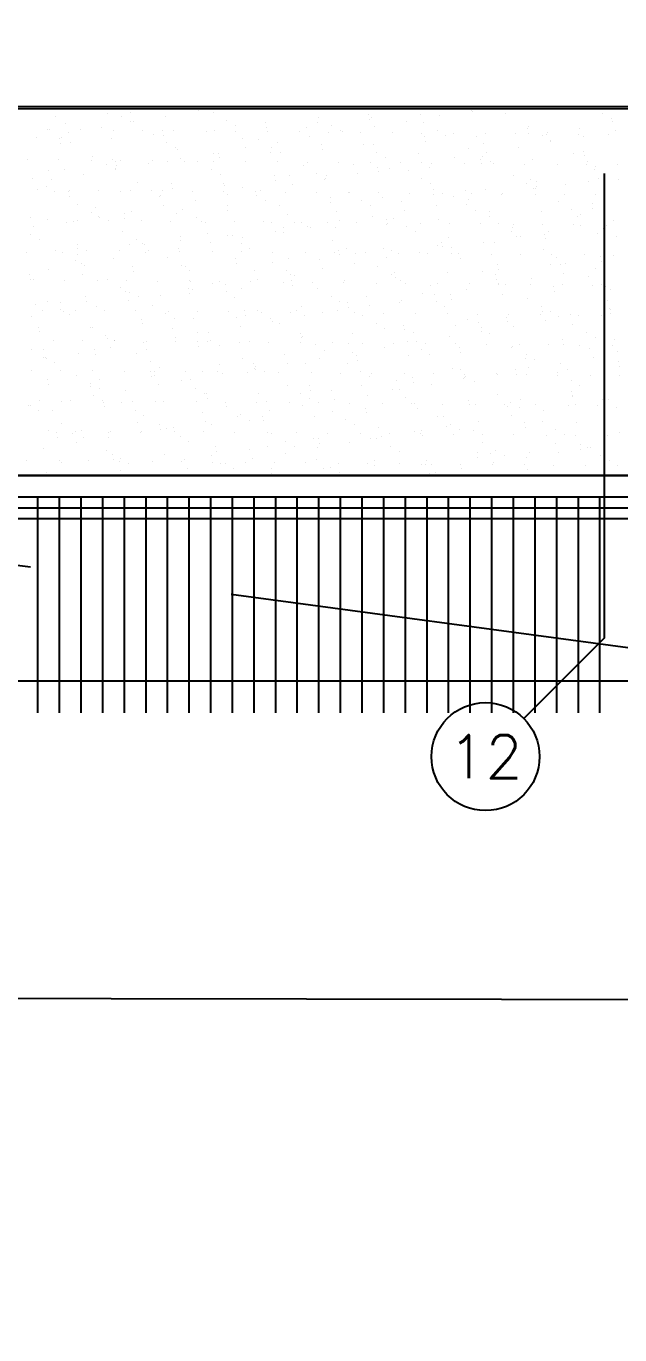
# Model space of a CAD drawing. Header units: millimetres. Extents: x -3 to 53, y -269 to 39.
# Drawn here: x 20.38 to 23.12, y 16.52 to 22.58 of the extents above; entities that cross this region are included whole.
import ezdxf
from ezdxf.enums import TextEntityAlignment as Align
from ezdxf.xclip import XClip

# ---------------------------------------------------------------- set-up
doc = ezdxf.new("R2010")
doc.units = ezdxf.units.MM
doc.header["$LTSCALE"] = 15
doc.header["$XCLIPFRAME"] = 2
for name, pattern in [('ACAD_ISO07W100', [3, 0, -3]), ('HIDDEN2', [0.1875, 0.125, -0.0625]), ('PHANTOM', [63.5, 31.75, -6.35, 6.35, -6.35, 6.35, -6.35]), ('PHANTOM2', [1.25, 0.625, -0.125, 0.125, -0.125, 0.125, -0.125])]:
    doc.linetypes.add(name, pattern=pattern)
doc.layers.get('0').update_dxf_attribs({"color": 250})
for name, color, linetype in [('A-EJES', 251, 'PHANTOM'), ('A-MURO BAJO', 251, 'Continuous'), ('A-PROYECCIONES', 250, 'HIDDEN2'), ('DLP_VERDE', 250, 'Continuous'), ('L13 Texto Grande', 150, 'Continuous')]:
    doc.layers.add(name, color=color, linetype=linetype)
doc.layers.add('A-MUROS', color=252, linetype='Continuous', lineweight=30)
doc.styles.add('R80', font='ARIALN.TTF', dxfattribs={"height": 2.03})
doc.styles.add('ROMANS', font='romans.shx', dxfattribs={"width": 0.8})

# ---------------------------------------------------------------- blocks, each defined once
blk = doc.blocks.new('A$C9f73720c')
blk.add_line((58.5687, 95.8296, 0), (61.1526, 104.294, 0))
at = {"linetype": 'Continuous'}
for p, q in [((60.1723, 103.9944, 0), (61.7984, 103.498, 0)), ((60.1431, 103.8988, 0), (61.7692, 103.4024, 0)), ((60.1139, 103.8031, 0), (61.74, 103.3068, 0)), ((60.0847, 103.7075, 0), (61.7108, 103.2111, 0)), ((60.0556, 103.6118, 0), (61.6816, 103.1155, 0)), ((60.0264, 103.5162, 0), (61.6524, 103.0198, 0)), ((59.9972, 103.4205, 0), (61.6232, 102.9242, 0)), ((59.968, 103.3249, 0), (61.594, 102.8285, 0)), ((59.9388, 103.2293, 0), (61.5648, 102.7329, 0)), ((59.9096, 103.1336, 0), (61.5356, 102.6373, 0)), ((59.8804, 103.038, 0), (61.5064, 102.5416, 0)), ((59.8512, 102.9423, 0), (61.4772, 102.446, 0)), ((59.822, 102.8467, 0), (61.448, 102.3503, 0)), ((59.7928, 102.751, 0), (61.4188, 102.2547, 0)), ((59.7636, 102.6554, 0), (61.3896, 102.159, 0)), ((59.7344, 102.5598, 0), (61.3604, 102.0634, 0)), ((59.7052, 102.4641, 0), (61.3312, 101.9678, 0)), ((59.676, 102.3685, 0), (61.302, 101.8721, 0)), ((59.6468, 102.2728, 0), (61.2728, 101.7765, 0)), ((59.6176, 102.1772, 0), (61.2436, 101.6808, 0)), ((59.5884, 102.0815, 0), (61.2144, 101.5852, 0)), ((59.5592, 101.9859, 0), (61.1852, 101.4895, 0)), ((59.53, 101.8903, 0), (61.156, 101.3939, 0)), ((59.5008, 101.7946, 0), (61.1268, 101.2983, 0)), ((59.4716, 101.699, 0), (61.0976, 101.2026, 0)), ((59.4425, 101.6033, 0), (61.0685, 101.107, 0)), ((59.4133, 101.5077, 0), (61.0393, 101.0113, 0))]:
    blk.add_line(p, q, dxfattribs=at)
at = {"extrusion": (-3.59203e-08, 1.08614e-08, 1), "elevation": -0.2526}
blk.add_lwpolyline([(57.8034, 96.0633), (60.3873, 104.5277), (60.4351, 104.5131), (57.8512, 96.0487)], close=True, dxfattribs=at)
at = {"layer": 'A-MURO BAJO'}
for p, q in [((59.2224, 107.0787, 0), (53.4761, 88.235, 0)), ((60.5942, 105.7193, 0), (54.0754, 84.364, 0)), ((60.3395, 104.5423, 0), (54.1573, 84.2898, 0))]:
    blk.add_line(p, q, dxfattribs=at)
at = {"layer": 'A-PROYECCIONES'}
for p, q in [((57.9161, 84.0296, 0), (65.9466, 129.074, 0)), ((51.8921, 84.3407, 0), (70.8171, 125.5768, 0))]:
    blk.add_line(p, q, dxfattribs=at)
at = {"layer": 'DLP_VERDE'}
for p, q in [((59.2325, 107.0756), (53.4804, 88.2337)), ((54.0754, 84.364), (60.5853, 105.6901))]:
    blk.add_line(p, q, dxfattribs=at)
at = {"layer": 'DLP_VERDE', "linetype": 'Continuous'}
for p, q in [((58.5105, 104.5575), (58.5105, 104.5575)), ((58.5272, 104.5583), (58.5272, 104.5583)), ((58.5716, 104.5602), (58.5716, 104.5602)), ((58.4761, 104.526), (58.4761, 104.526)), ((58.5792, 104.5222), (58.5792, 104.5222)), ((58.7255, 104.5229), (58.7255, 104.5229)), ((58.7932, 104.5071), (58.7932, 104.5071)), ((58.7034, 104.4248), (58.7034, 104.4248)), ((58.7137, 104.4171), (58.7137, 104.4171)), ((58.7581, 104.419), (58.7581, 104.419)), ((58.9668, 104.4282), (58.9668, 104.4282)), ((59.04, 104.4237), (59.04, 104.4237)), ((58.5134, 104.4037), (58.5134, 104.4037)), ((58.5386, 104.3934), (58.5386, 104.3934)), ((58.5538, 104.4101), (58.5538, 104.4101)), ((58.6174, 104.39), (58.6174, 104.39)), ((58.6394, 104.3871), (58.6394, 104.3871)), ((58.669, 104.3933), (58.669, 104.3933)), ((58.682, 104.3851), (58.682, 104.3851)), ((58.7584, 104.3714), (58.7584, 104.3714)), ((58.8283, 104.3858), (58.8283, 104.3858)), ((58.8624, 104.3577), (58.8624, 104.3577)), ((58.8844, 104.3548), (58.8844, 104.3548)), ((58.9766, 104.3928), (58.9766, 104.3928)), ((58.9862, 104.3744), (58.9862, 104.3744)), ((59.1201, 104.3846), (59.1201, 104.3846)), ((58.6153, 104.3441), (58.6153, 104.3441)), ((58.8964, 104.2921), (58.8964, 104.2921)), ((59.0034, 104.3392), (59.0034, 104.3392)), ((59.1074, 104.3255), (59.1074, 104.3255)), ((59.1294, 104.3226), (59.1294, 104.3226)), ((59.2329, 104.291), (59.2329, 104.291)), ((59.2484, 104.3069), (59.2484, 104.3069)), ((59.2673, 104.3225), (59.2673, 104.3225)), ((59.3131, 104.294), (59.3131, 104.294)), ((59.3524, 104.2932), (59.3524, 104.2932)), ((59.3576, 104.2959), (59.3576, 104.2959)), ((59.3745, 104.2903), (59.3745, 104.2903)), ((58.4872, 104.2579), (58.4872, 104.2579)), ((58.4911, 104.2302), (58.4911, 104.2302)), ((58.4931, 104.2492), (58.4931, 104.2492)), ((58.5255, 104.2618), (58.5255, 104.2618)), ((58.5316, 104.2598), (58.5316, 104.2598)), ((58.6414, 104.2563), (58.6414, 104.2563)), ((58.7403, 104.269), (58.7403, 104.269)), ((58.7849, 104.248), (58.7849, 104.248)), ((58.862, 104.2606), (58.862, 104.2606)), ((58.9002, 104.2759), (58.9002, 104.2759)), ((58.9311, 104.2487), (58.9311, 104.2487)), ((58.9446, 104.2779), (58.9446, 104.2779)), ((59.0794, 104.2557), (59.0794, 104.2557)), ((59.1533, 104.287), (59.1533, 104.287)), ((59.1792, 104.2417), (59.1792, 104.2417)), ((59.2229, 104.2475), (59.2229, 104.2475)), ((59.3692, 104.2482), (59.3692, 104.2482)), ((59.4935, 104.2747), (59.4935, 104.2747)), ((59.5175, 104.2552), (59.5175, 104.2552)), ((59.5501, 104.2721), (59.5501, 104.2721)), ((59.5975, 104.261), (59.5975, 104.261)), ((59.6195, 104.2581), (59.6195, 104.2581)), ((59.6609, 104.247), (59.6609, 104.247)), ((58.4373, 104.181), (58.4373, 104.181)), ((58.4432, 104.1728), (58.4432, 104.1728)), ((58.4652, 104.1699), (58.4652, 104.1699)), ((58.8083, 104.2114), (58.8083, 104.2114)), ((59.4603, 104.1898), (59.4603, 104.1898)), ((59.7968, 104.1887), (59.7968, 104.1887)), ((59.9126, 104.1708), (59.9126, 104.1708)), ((58.4497, 104.1114), (58.4497, 104.1114)), ((58.5138, 104.1097), (58.5138, 104.1097)), ((58.5842, 104.1542), (58.5842, 104.1542)), ((58.596, 104.1121), (58.596, 104.1121)), ((58.6737, 104.1167), (58.6737, 104.1167)), ((58.6882, 104.1405), (58.6882, 104.1405)), ((58.7103, 104.1376), (58.7103, 104.1376)), ((58.7181, 104.1187), (58.7181, 104.1187)), ((58.7185, 104.1291), (58.7185, 104.1291)), ((58.7442, 104.1191), (58.7442, 104.1191)), ((58.8292, 104.122), (58.8292, 104.122)), ((58.8877, 104.1109), (58.8877, 104.1109)), ((58.9268, 104.1278), (58.9268, 104.1278)), ((58.9332, 104.1083), (58.9332, 104.1083)), ((59.034, 104.1116), (59.034, 104.1116)), ((59.055, 104.1279), (59.055, 104.1279)), ((59.0867, 104.1348), (59.0867, 104.1348)), ((59.0894, 104.1594), (59.0894, 104.1594)), ((59.1311, 104.1367), (59.1311, 104.1367)), ((59.1823, 104.1186), (59.1823, 104.1186)), ((59.3257, 104.1104), (59.3257, 104.1104)), ((59.3398, 104.1458), (59.3398, 104.1458)), ((59.3722, 104.109), (59.3722, 104.109)), ((59.4259, 104.1583), (59.4259, 104.1583)), ((59.472, 104.1111), (59.472, 104.1111)), ((59.4996, 104.1528), (59.4996, 104.1528)), ((59.5441, 104.1547), (59.5441, 104.1547)), ((59.6203, 104.1181), (59.6203, 104.1181)), ((59.7431, 104.1394), (59.7431, 104.1394)), ((59.7528, 104.1638), (59.7528, 104.1638)), ((59.7638, 104.1099), (59.7638, 104.1099)), ((59.9101, 104.1105), (59.9101, 104.1105)), ((60.0583, 104.1176), (60.0583, 104.1176)), ((58.3475, 104.0987), (58.3475, 104.0987)), ((58.6303, 104.0483), (58.6303, 104.0483)), ((58.6841, 104.0975), (58.6841, 104.0975)), ((58.9553, 104.1054), (58.9553, 104.1054)), ((59.0012, 104.0787), (59.0012, 104.0787)), ((59.0743, 104.0897), (59.0743, 104.0897)), ((59.1783, 104.076), (59.1783, 104.076)), ((59.2003, 104.0731), (59.2003, 104.0731)), ((59.3193, 104.0575), (59.3193, 104.0575)), ((59.6533, 104.0571), (59.6533, 104.0571)), ((59.9898, 104.056), (59.9898, 104.056)), ((60.0242, 104.0875), (60.0242, 104.0875)), ((58.9114, 103.9964), (58.9114, 103.9964)), ((59.1133, 103.9866), (59.1133, 103.9866)), ((59.248, 103.9952), (59.248, 103.9952)), ((59.2732, 103.9936), (59.2732, 103.9936)), ((59.2824, 104.0268), (59.2824, 104.0268)), ((59.3176, 103.9955), (59.3176, 103.9955)), ((59.4233, 104.0438), (59.4233, 104.0438)), ((59.4453, 104.0409), (59.4453, 104.0409)), ((59.5263, 104.0046), (59.5263, 104.0046)), ((59.5643, 104.0252), (59.5643, 104.0252)), ((59.6189, 104.0256), (59.6189, 104.0256)), ((59.6683, 104.0115), (59.6683, 104.0115)), ((59.6861, 104.0116), (59.6861, 104.0116)), ((59.6904, 104.0086), (59.6904, 104.0086)), ((59.7306, 104.0136), (59.7306, 104.0136)), ((59.8094, 103.9929), (59.8094, 103.9929)), ((59.9361, 104.0067), (59.9361, 104.0067)), ((59.9393, 104.0227), (59.9393, 104.0227)), ((58.2873, 103.9505), (58.2873, 103.9505)), ((58.2911, 103.9527), (58.2911, 103.9527)), ((58.409, 103.9826), (58.409, 103.9826)), ((58.4101, 103.937), (58.4101, 103.937)), ((58.4472, 103.9575), (58.4472, 103.9575)), ((58.4916, 103.9595), (58.4916, 103.9595)), ((58.5061, 103.9345), (58.5061, 103.9345)), ((58.5405, 103.966), (58.5405, 103.966)), ((58.5525, 103.9743), (58.5525, 103.9743)), ((58.6988, 103.975), (58.6988, 103.975)), ((58.7003, 103.9686), (58.7003, 103.9686)), ((58.8471, 103.982), (58.8471, 103.982)), ((58.8602, 103.9756), (58.8602, 103.9756)), ((58.877, 103.9649), (58.877, 103.9649)), ((58.9046, 103.9775), (58.9046, 103.9775)), ((58.9905, 103.9738), (58.9905, 103.9738)), ((59.1368, 103.9745), (59.1368, 103.9745)), ((59.1942, 103.946), (59.1942, 103.946)), ((59.2851, 103.9815), (59.2851, 103.9815)), ((59.4286, 103.9733), (59.4286, 103.9733)), ((59.5651, 103.9763), (59.5651, 103.9763)), ((59.5749, 103.974), (59.5749, 103.974)), ((59.7231, 103.981), (59.7231, 103.981)), ((59.8666, 103.9728), (59.8666, 103.9728)), ((59.9134, 103.9793), (59.9134, 103.9793)), ((59.9354, 103.9764), (59.9354, 103.9764)), ((60.0129, 103.9734), (60.0129, 103.9734)), ((60.0544, 103.9607), (60.0544, 103.9607)), ((58.4524, 103.8852), (58.4524, 103.8852)), ((58.5141, 103.9233), (58.5141, 103.9233)), ((58.5361, 103.9204), (58.5361, 103.9204)), ((58.6551, 103.9048), (58.6551, 103.9048)), ((58.7591, 103.8911), (58.7591, 103.8911)), ((58.7811, 103.8882), (58.7811, 103.8882)), ((58.8233, 103.9156), (58.8233, 103.9156)), ((58.9001, 103.8725), (58.9001, 103.8725)), ((59.4753, 103.8941), (59.4753, 103.8941)), ((59.8119, 103.8929), (59.8119, 103.8929)), ((59.8463, 103.9244), (59.8463, 103.9244)), ((59.8726, 103.8704), (59.8726, 103.8704)), ((59.9171, 103.8724), (59.9171, 103.8724)), ((58.3636, 103.8384), (58.3636, 103.8384)), ((58.4738, 103.8094), (58.4738, 103.8094)), ((58.5119, 103.8455), (58.5119, 103.8455)), ((58.6337, 103.8163), (58.6337, 103.8163)), ((58.6554, 103.8372), (58.6554, 103.8372)), ((58.6781, 103.8183), (58.6781, 103.8183)), ((58.7335, 103.8333), (58.7335, 103.8333)), ((58.8016, 103.8379), (58.8016, 103.8379)), ((58.8868, 103.8274), (58.8868, 103.8274)), ((58.9499, 103.8449), (58.9499, 103.8449)), ((59.0041, 103.8588), (59.0041, 103.8588)), ((59.0262, 103.8559), (59.0262, 103.8559)), ((59.0467, 103.8344), (59.0467, 103.8344)), ((59.07, 103.8322), (59.07, 103.8322)), ((59.0911, 103.8363), (59.0911, 103.8363)), ((59.0934, 103.8367), (59.0934, 103.8367)), ((59.1044, 103.8637), (59.1044, 103.8637)), ((59.1451, 103.8403), (59.1451, 103.8403)), ((59.2397, 103.8374), (59.2397, 103.8374)), ((59.2491, 103.8266), (59.2491, 103.8266)), ((59.2712, 103.8237), (59.2712, 103.8237)), ((59.2998, 103.8454), (59.2998, 103.8454)), ((59.3872, 103.8133), (59.3872, 103.8133)), ((59.3879, 103.8444), (59.3879, 103.8444)), ((59.3902, 103.808), (59.3902, 103.808)), ((59.4409, 103.8625), (59.4409, 103.8625)), ((59.4597, 103.8524), (59.4597, 103.8524)), ((59.5041, 103.8544), (59.5041, 103.8544)), ((59.5314, 103.8362), (59.5314, 103.8362)), ((59.6777, 103.8369), (59.6777, 103.8369)), ((59.7128, 103.8635), (59.7128, 103.8635)), ((59.7581, 103.8436), (59.7581, 103.8436)), ((59.826, 103.8439), (59.826, 103.8439)), ((59.9695, 103.8357), (59.9695, 103.8357)), ((58.2651, 103.8003), (58.2651, 103.8003)), ((58.3281, 103.7714), (58.3281, 103.7714)), ((58.3626, 103.803), (58.3626, 103.803)), ((58.6453, 103.7525), (58.6453, 103.7525)), ((58.6991, 103.8018), (58.6991, 103.8018)), ((59.0163, 103.7829), (59.0163, 103.7829)), ((59.4942, 103.7943), (59.4942, 103.7943)), ((59.5162, 103.7914), (59.5162, 103.7914)), ((59.6352, 103.7757), (59.6352, 103.7757)), ((59.6683, 103.7614), (59.6683, 103.7614)), ((59.7392, 103.7621), (59.7392, 103.7621)), ((59.7612, 103.7592), (59.7612, 103.7592)), ((58.2359, 103.7198), (58.2359, 103.7198)), ((58.2744, 103.7222), (58.2744, 103.7222)), ((58.3202, 103.7007), (58.3202, 103.7007)), ((58.3399, 103.7061), (58.3399, 103.7061)), ((58.3619, 103.7032), (58.3619, 103.7032)), ((58.4664, 103.7013), (58.4664, 103.7013)), ((58.4809, 103.6876), (58.4809, 103.6876)), ((58.6147, 103.7084), (58.6147, 103.7084)), ((58.7582, 103.7001), (58.7582, 103.7001)), ((58.9045, 103.7008), (58.9045, 103.7008)), ((58.9265, 103.7006), (58.9265, 103.7006)), ((59.0528, 103.7078), (59.0528, 103.7078)), ((59.0733, 103.6862), (59.0733, 103.6862)), ((59.1962, 103.6996), (59.1962, 103.6996)), ((59.2332, 103.6932), (59.2332, 103.6932)), ((59.263, 103.6995), (59.263, 103.6995)), ((59.2776, 103.6951), (59.2776, 103.6951)), ((59.2974, 103.731), (59.2974, 103.731)), ((59.3425, 103.7003), (59.3425, 103.7003)), ((59.4863, 103.7043), (59.4863, 103.7043)), ((59.4908, 103.7073), (59.4908, 103.7073)), ((59.6339, 103.7298), (59.6339, 103.7298)), ((59.6343, 103.6991), (59.6343, 103.6991)), ((59.6462, 103.7112), (59.6462, 103.7112)), ((59.6906, 103.7132), (59.6906, 103.7132)), ((59.7805, 103.6998), (59.7805, 103.6998)), ((59.8802, 103.7435), (59.8802, 103.7435)), ((59.8993, 103.7223), (59.8993, 103.7223)), ((59.9288, 103.7068), (59.9288, 103.7068)), ((59.9511, 103.7109), (59.9511, 103.7109)), ((59.9842, 103.7298), (59.9842, 103.7298)), ((58.1846, 103.6399), (58.1846, 103.6399)), ((58.2473, 103.6502), (58.2473, 103.6502)), ((58.4072, 103.6571), (58.4072, 103.6571)), ((58.4516, 103.6591), (58.4516, 103.6591)), ((58.5211, 103.6387), (58.5211, 103.6387)), ((58.5555, 103.6703), (58.5555, 103.6703)), ((58.5849, 103.6739), (58.5849, 103.6739)), ((58.607, 103.671), (58.607, 103.671)), ((58.6603, 103.6682), (58.6603, 103.6682)), ((58.726, 103.6553), (58.726, 103.6553)), ((58.8202, 103.6752), (58.8202, 103.6752)), ((58.83, 103.6416), (58.83, 103.6416)), ((58.852, 103.6387), (58.852, 103.6387)), ((58.8646, 103.6771), (58.8646, 103.6771)), ((58.8921, 103.6691), (58.8921, 103.6691)), ((58.971, 103.6231), (58.971, 103.6231)), ((59.2092, 103.6502), (59.2092, 103.6502)), ((59.5802, 103.6806), (59.5802, 103.6806)), ((59.8613, 103.6287), (59.8613, 103.6287)), ((58.2795, 103.5718), (58.2795, 103.5718)), ((58.423, 103.5636), (58.423, 103.5636)), ((58.4674, 103.5895), (58.4674, 103.5895)), ((58.5693, 103.5642), (58.5693, 103.5642)), ((58.7176, 103.5713), (58.7176, 103.5713)), ((58.8383, 103.6198), (58.8383, 103.6198)), ((58.861, 103.563), (58.861, 103.563)), ((59.0073, 103.5637), (59.0073, 103.5637)), ((59.075, 103.6094), (59.075, 103.6094)), ((59.097, 103.6065), (59.097, 103.6065)), ((59.1194, 103.5679), (59.1194, 103.5679)), ((59.1556, 103.5707), (59.1556, 103.5707)), ((59.216, 103.5908), (59.216, 103.5908)), ((59.2991, 103.5625), (59.2991, 103.5625)), ((59.32, 103.5771), (59.32, 103.5771)), ((59.342, 103.5742), (59.342, 103.5742)), ((59.4453, 103.5632), (59.4453, 103.5632)), ((59.456, 103.5668), (59.456, 103.5668)), ((59.4904, 103.5983), (59.4904, 103.5983)), ((59.5936, 103.5702), (59.5936, 103.5702)), ((59.6728, 103.5631), (59.6728, 103.5631)), ((59.8269, 103.5971), (59.8269, 103.5971)), ((59.8327, 103.5701), (59.8327, 103.5701)), ((59.8771, 103.572), (59.8771, 103.572)), ((59.8834, 103.5626), (59.8834, 103.5626)), ((58.3776, 103.5072), (58.3776, 103.5072)), ((58.4338, 103.509), (58.4338, 103.509)), ((58.5937, 103.516), (58.5937, 103.516)), ((58.6381, 103.5179), (58.6381, 103.5179)), ((58.7141, 103.506), (58.7141, 103.506)), ((58.7485, 103.5376), (58.7485, 103.5376)), ((58.8468, 103.527), (58.8468, 103.527)), ((59.0067, 103.534), (59.0067, 103.534)), ((59.0511, 103.5359), (59.0511, 103.5359)), ((59.085, 103.5364), (59.085, 103.5364)), ((59.2598, 103.5451), (59.2598, 103.5451)), ((59.4022, 103.5175), (59.4022, 103.5175)), ((59.4197, 103.552), (59.4197, 103.552)), ((59.461, 103.5585), (59.461, 103.5585)), ((59.4641, 103.554), (59.4641, 103.554)), ((59.565, 103.5449), (59.565, 103.5449)), ((59.5871, 103.542), (59.5871, 103.542)), ((59.7061, 103.5263), (59.7061, 103.5263)), ((59.7371, 103.562), (59.7371, 103.562)), ((59.7731, 103.5479), (59.7731, 103.5479)), ((59.8101, 103.5126), (59.8101, 103.5126)), ((59.8321, 103.5097), (59.8321, 103.5097)), ((58.1657, 103.4889), (58.1657, 103.4889)), ((58.1807, 103.4979), (58.1807, 103.4979)), ((58.1878, 103.486), (58.1878, 103.486)), ((58.2251, 103.4999), (58.2251, 103.4999)), ((58.3068, 103.4704), (58.3068, 103.4704)), ((58.3432, 103.4757), (58.3432, 103.4757)), ((58.4108, 103.4567), (58.4108, 103.4567)), ((58.4328, 103.4538), (58.4328, 103.4538)), ((58.6604, 103.4568), (58.6604, 103.4568)), ((59.0313, 103.4871), (59.0313, 103.4871)), ((59.6833, 103.4656), (59.6833, 103.4656)), ((58.2341, 103.4277), (58.2341, 103.4277)), ((58.2894, 103.4264), (58.2894, 103.4264)), ((58.3824, 103.4347), (58.3824, 103.4347)), ((58.5258, 103.4265), (58.5258, 103.4265)), ((58.5518, 103.4381), (58.5518, 103.4381)), ((58.6558, 103.4244), (58.6558, 103.4244)), ((58.6721, 103.4271), (58.6721, 103.4271)), ((58.6778, 103.4215), (58.6778, 103.4215)), ((58.7968, 103.4059), (58.7968, 103.4059)), ((58.8204, 103.4342), (58.8204, 103.4342)), ((58.9008, 103.3922), (58.9008, 103.3922)), ((58.9229, 103.3893), (58.9229, 103.3893)), ((58.9415, 103.4049), (58.9415, 103.4049)), ((58.9639, 103.4259), (58.9639, 103.4259)), ((59.0333, 103.3858), (59.0333, 103.3858)), ((59.1101, 103.4266), (59.1101, 103.4266)), ((59.1932, 103.3928), (59.1932, 103.3928)), ((59.2376, 103.3948), (59.2376, 103.3948)), ((59.2584, 103.4336), (59.2584, 103.4336)), ((59.278, 103.4037), (59.278, 103.4037)), ((59.3124, 103.4352), (59.3124, 103.4352)), ((59.4019, 103.4254), (59.4019, 103.4254)), ((59.4463, 103.4039), (59.4463, 103.4039)), ((59.5482, 103.4261), (59.5482, 103.4261)), ((59.5952, 103.3848), (59.5952, 103.3848)), ((59.6062, 103.4109), (59.6062, 103.4109)), ((59.6489, 103.4341), (59.6489, 103.4341)), ((59.6506, 103.4128), (59.6506, 103.4128)), ((59.6965, 103.4331), (59.6965, 103.4331)), ((59.8399, 103.4249), (59.8399, 103.4249)), ((59.8593, 103.4219), (59.8593, 103.4219)), ((58.1996, 103.3441), (58.1996, 103.3441)), ((58.2073, 103.3498), (58.2073, 103.3498)), ((58.3672, 103.3568), (58.3672, 103.3568)), ((58.4116, 103.3587), (58.4116, 103.3587)), ((58.5361, 103.343), (58.5361, 103.343)), ((58.5706, 103.3745), (58.5706, 103.3745)), ((58.6203, 103.3678), (58.6203, 103.3678)), ((58.7802, 103.3748), (58.7802, 103.3748)), ((58.8246, 103.3767), (58.8246, 103.3767)), ((58.8533, 103.3241), (58.8533, 103.3241)), ((58.9071, 103.3733), (58.9071, 103.3733)), ((59.0418, 103.3736), (59.0418, 103.3736)), ((59.1459, 103.3599), (59.1459, 103.3599)), ((59.1679, 103.357), (59.1679, 103.357)), ((59.2243, 103.3545), (59.2243, 103.3545)), ((59.2869, 103.3413), (59.2869, 103.3413)), ((59.3909, 103.3277), (59.3909, 103.3277)), ((59.4129, 103.3248), (59.4129, 103.3248)), ((58.1115, 103.2634), (58.1115, 103.2634)), ((58.1652, 103.3126), (58.1652, 103.3126)), ((58.1906, 103.2899), (58.1906, 103.2899)), ((58.3369, 103.2905), (58.3369, 103.2905)), ((58.4824, 103.2937), (58.4824, 103.2937)), ((58.4852, 103.2976), (58.4852, 103.2976)), ((58.6287, 103.2893), (58.6287, 103.2893)), ((58.7749, 103.29), (58.7749, 103.29)), ((58.9232, 103.2971), (58.9232, 103.2971)), ((59.0667, 103.2888), (59.0667, 103.2888)), ((59.1345, 103.2722), (59.1345, 103.2722)), ((59.213, 103.2895), (59.213, 103.2895)), ((59.3613, 103.2965), (59.3613, 103.2965)), ((59.471, 103.271), (59.471, 103.271)), ((59.5047, 103.2883), (59.5047, 103.2883)), ((59.5054, 103.3025), (59.5054, 103.3025)), ((59.5319, 103.3091), (59.5319, 103.3091)), ((59.6328, 103.2627), (59.6328, 103.2627)), ((59.6359, 103.2954), (59.6359, 103.2954)), ((59.651, 103.289), (59.651, 103.289)), ((59.6579, 103.2925), (59.6579, 103.2925)), ((59.7769, 103.2768), (59.7769, 103.2768)), ((59.7927, 103.2697), (59.7927, 103.2697)), ((59.7993, 103.296), (59.7993, 103.296)), ((59.8371, 103.2716), (59.8371, 103.2716)), ((59.8419, 103.3014), (59.8419, 103.3014)), ((58.1326, 103.2532), (58.1326, 103.2532)), ((58.1851, 103.1995), (58.1851, 103.1995)), ((58.2366, 103.2395), (58.2366, 103.2395)), ((58.2586, 103.2366), (58.2586, 103.2366)), ((58.3776, 103.2209), (58.3776, 103.2209)), ((58.3926, 103.2114), (58.3926, 103.2114)), ((58.3938, 103.2086), (58.3938, 103.2086)), ((58.4816, 103.2072), (58.4816, 103.2072)), ((58.5037, 103.2043), (58.5037, 103.2043)), ((58.5537, 103.2156), (58.5537, 103.2156)), ((58.5981, 103.2175), (58.5981, 103.2175)), ((58.7291, 103.2103), (58.7291, 103.2103)), ((58.7635, 103.2418), (58.7635, 103.2418)), ((58.8068, 103.2266), (58.8068, 103.2266)), ((58.9667, 103.2336), (58.9667, 103.2336)), ((59.0111, 103.2356), (59.0111, 103.2356)), ((59.1001, 103.2406), (59.1001, 103.2406)), ((59.2198, 103.2447), (59.2198, 103.2447)), ((59.3797, 103.2517), (59.3797, 103.2517)), ((59.4172, 103.2218), (59.4172, 103.2218)), ((59.4241, 103.2536), (59.4241, 103.2536)), ((59.7882, 103.2521), (59.7882, 103.2521)), ((58.1407, 103.1976), (58.1407, 103.1976)), ((58.15, 103.161), (58.15, 103.161)), ((58.2935, 103.1528), (58.2935, 103.1528)), ((58.3582, 103.1799), (58.3582, 103.1799)), ((58.4398, 103.1534), (58.4398, 103.1534)), ((58.588, 103.1605), (58.588, 103.1605)), ((58.6227, 103.1887), (58.6227, 103.1887)), ((58.6754, 103.161), (58.6754, 103.161)), ((58.7267, 103.175), (58.7267, 103.175)), ((58.7315, 103.1522), (58.7315, 103.1522)), ((58.7487, 103.1721), (58.7487, 103.1721)), ((58.8677, 103.1564), (58.8677, 103.1564)), ((58.8778, 103.1529), (58.8778, 103.1529)), ((58.9717, 103.1427), (58.9717, 103.1427)), ((58.9937, 103.1398), (58.9937, 103.1398)), ((59.0261, 103.1599), (59.0261, 103.1599)), ((59.0463, 103.1914), (59.0463, 103.1914)), ((59.1695, 103.1517), (59.1695, 103.1517)), ((59.3158, 103.1524), (59.3158, 103.1524)), ((59.3274, 103.1395), (59.3274, 103.1395)), ((59.4641, 103.1594), (59.4641, 103.1594)), ((59.6076, 103.1512), (59.6076, 103.1512)), ((59.664, 103.1383), (59.664, 103.1383)), ((59.6984, 103.1698), (59.6984, 103.1698)), ((59.7539, 103.1519), (59.7539, 103.1519)), ((58.3045, 103.1307), (58.3045, 103.1307)), ((58.5856, 103.0787), (58.5856, 103.0787)), ((58.9221, 103.0776), (58.9221, 103.0776)), ((58.9565, 103.1091), (58.9565, 103.1091)), ((58.9933, 103.0855), (58.9933, 103.0855)), ((59.1127, 103.1241), (59.1127, 103.1241)), ((59.1532, 103.0925), (59.1532, 103.0925)), ((59.1976, 103.0944), (59.1976, 103.0944)), ((59.2167, 103.1105), (59.2167, 103.1105)), ((59.2388, 103.1076), (59.2388, 103.1076)), ((59.293, 103.1079), (59.293, 103.1079)), ((59.3577, 103.0919), (59.3577, 103.0919)), ((59.4063, 103.1035), (59.4063, 103.1035)), ((59.4617, 103.0782), (59.4617, 103.0782)), ((59.5662, 103.1105), (59.5662, 103.1105)), ((59.6102, 103.0891), (59.6102, 103.0891)), ((59.6106, 103.1124), (59.6106, 103.1124)), ((58.0624, 103.0223), (58.0624, 103.0223)), ((58.0845, 103.0194), (58.0845, 103.0194)), ((58.1046, 103.0169), (58.1046, 103.0169)), ((58.1673, 103.0494), (58.1673, 103.0494)), ((58.1802, 103.0168), (58.1802, 103.0168)), ((58.2147, 103.0484), (58.2147, 103.0484)), ((58.2528, 103.0239), (58.2528, 103.0239)), ((58.3272, 103.0564), (58.3272, 103.0564)), ((58.3716, 103.0583), (58.3716, 103.0583)), ((58.5512, 103.0472), (58.5512, 103.0472)), ((58.5803, 103.0674), (58.5803, 103.0674)), ((58.6909, 103.0234), (58.6909, 103.0234)), ((58.7402, 103.0744), (58.7402, 103.0744)), ((58.7846, 103.0764), (58.7846, 103.0764)), ((58.8684, 103.0283), (58.8684, 103.0283)), ((59.1289, 103.0228), (59.1289, 103.0228)), ((59.2393, 103.0587), (59.2393, 103.0587)), ((59.4838, 103.0753), (59.4838, 103.0753)), ((59.5669, 103.0223), (59.5669, 103.0223)), ((59.6028, 103.0596), (59.6028, 103.0596)), ((59.7068, 103.0459), (59.7068, 103.0459)), ((59.7288, 103.043), (59.7288, 103.043)), ((58.1265, 102.9676), (58.1265, 102.9676)), ((58.2035, 103.0037), (58.2035, 103.0037)), ((58.3075, 102.99), (58.3075, 102.99)), ((58.3295, 102.9871), (58.3295, 102.9871)), ((58.3963, 103.0157), (58.3963, 103.0157)), ((58.4485, 102.9715), (58.4485, 102.9715)), ((58.4974, 102.998), (58.4974, 102.998)), ((58.5426, 103.0163), (58.5426, 103.0163)), ((58.5525, 102.9578), (58.5525, 102.9578)), ((58.8343, 103.0151), (58.8343, 103.0151)), ((58.9806, 103.0158), (58.9806, 103.0158)), ((59.1495, 102.9764), (59.1495, 102.9764)), ((59.2724, 103.0146), (59.2724, 103.0146)), ((59.4187, 103.0153), (59.4187, 103.0153)), ((59.486, 102.9752), (59.486, 102.9752)), ((59.5204, 103.0068), (59.5204, 103.0068)), ((59.5928, 102.9623), (59.5928, 102.9623)), ((59.7104, 103.0141), (59.7104, 103.0141)), ((59.7527, 102.9693), (59.7527, 102.9693)), ((58.1007, 102.8972), (58.1007, 102.8972)), ((58.1451, 102.8991), (58.1451, 102.8991)), ((58.3538, 102.9082), (58.3538, 102.9082)), ((58.4076, 102.9157), (58.4076, 102.9157)), ((58.5137, 102.9152), (58.5137, 102.9152)), ((58.5581, 102.9172), (58.5581, 102.9172)), ((58.5745, 102.9549), (58.5745, 102.9549)), ((58.6935, 102.9392), (58.6935, 102.9392)), ((58.7441, 102.9145), (58.7441, 102.9145)), ((58.7668, 102.9263), (58.7668, 102.9263)), ((58.7786, 102.946), (58.7786, 102.946)), ((58.7975, 102.9255), (58.7975, 102.9255)), ((58.8196, 102.9226), (58.8196, 102.9226)), ((58.9267, 102.9332), (58.9267, 102.9332)), ((58.9386, 102.9069), (58.9386, 102.9069)), ((58.9711, 102.9352), (58.9711, 102.9352)), ((59.0613, 102.8956), (59.0613, 102.8956)), ((59.1151, 102.9449), (59.1151, 102.9449)), ((59.1798, 102.9443), (59.1798, 102.9443)), ((59.3397, 102.9513), (59.3397, 102.9513)), ((59.3841, 102.9532), (59.3841, 102.9532)), ((59.4323, 102.926), (59.4323, 102.926)), ((58.0023, 102.8538), (58.0023, 102.8538)), ((58.0367, 102.8853), (58.0367, 102.8853)), ((58.0611, 102.8791), (58.0611, 102.8791)), ((58.2074, 102.8798), (58.2074, 102.8798)), ((58.3195, 102.8349), (58.3195, 102.8349)), ((58.3557, 102.8868), (58.3557, 102.8868)), ((58.3732, 102.8841), (58.3732, 102.8841)), ((58.4991, 102.8786), (58.4991, 102.8786)), ((58.6454, 102.8792), (58.6454, 102.8792)), ((58.6904, 102.8653), (58.6904, 102.8653)), ((58.7937, 102.8863), (58.7937, 102.8863)), ((58.9372, 102.878), (58.9372, 102.878)), ((59.0426, 102.8933), (59.0426, 102.8933)), ((59.0646, 102.8904), (59.0646, 102.8904)), ((59.0835, 102.8787), (59.0835, 102.8787)), ((59.1836, 102.8747), (59.1836, 102.8747)), ((59.2317, 102.8857), (59.2317, 102.8857)), ((59.2876, 102.861), (59.2876, 102.861)), ((59.3096, 102.8581), (59.3096, 102.8581)), ((59.3425, 102.8437), (59.3425, 102.8437)), ((59.3752, 102.8775), (59.3752, 102.8775)), ((59.4286, 102.8424), (59.4286, 102.8424)), ((59.5215, 102.8782), (59.5215, 102.8782)), ((59.6698, 102.8852), (59.6698, 102.8852)), ((59.679, 102.8426), (59.679, 102.8426)), ((59.7134, 102.8741), (59.7134, 102.8741)), ((57.9485, 102.8045), (57.9485, 102.8045)), ((58.0293, 102.7865), (58.0293, 102.7865)), ((58.6006, 102.783), (58.6006, 102.783)), ((58.7446, 102.776), (58.7446, 102.776)), ((58.9371, 102.7818), (58.9371, 102.7818)), ((58.9533, 102.7851), (58.9533, 102.7851)), ((58.9715, 102.8134), (58.9715, 102.8134)), ((59.1132, 102.7921), (59.1132, 102.7921)), ((59.1576, 102.794), (59.1576, 102.794)), ((59.3081, 102.8122), (59.3081, 102.8122)), ((59.3663, 102.8031), (59.3663, 102.8031)), ((59.5262, 102.8101), (59.5262, 102.8101)), ((59.5326, 102.8287), (59.5326, 102.8287)), ((59.5546, 102.8258), (59.5546, 102.8258)), ((59.5706, 102.812), (59.5706, 102.812)), ((59.6252, 102.7933), (59.6252, 102.7933)), ((59.6736, 102.8102), (59.6736, 102.8102)), ((57.9186, 102.7399), (57.9186, 102.7399)), ((58.0205, 102.7502), (58.0205, 102.7502)), ((58.1273, 102.749), (58.1273, 102.749)), ((58.1333, 102.7728), (58.1333, 102.7728)), ((58.1553, 102.7699), (58.1553, 102.7699)), ((58.164, 102.742), (58.164, 102.742)), ((58.1953, 102.7211), (58.1953, 102.7211)), ((58.2297, 102.7526), (58.2297, 102.7526)), ((58.2743, 102.7543), (58.2743, 102.7543)), ((58.2872, 102.756), (58.2872, 102.756)), ((58.3102, 102.7427), (58.3102, 102.7427)), ((58.3316, 102.7579), (58.3316, 102.7579)), ((58.3783, 102.7406), (58.3783, 102.7406)), ((58.4004, 102.7377), (58.4004, 102.7377)), ((58.4585, 102.7497), (58.4585, 102.7497)), ((58.5194, 102.722), (58.5194, 102.722)), ((58.5403, 102.7671), (58.5403, 102.7671)), ((58.5662, 102.7515), (58.5662, 102.7515)), ((58.602, 102.7415), (58.602, 102.7415)), ((58.7002, 102.774), (58.7002, 102.774)), ((58.7483, 102.7421), (58.7483, 102.7421)), ((58.8834, 102.7326), (58.8834, 102.7326)), ((58.8965, 102.7492), (58.8965, 102.7492)), ((59.04, 102.7409), (59.04, 102.7409)), ((59.1863, 102.7416), (59.1863, 102.7416)), ((59.2543, 102.7629), (59.2543, 102.7629)), ((59.3346, 102.7486), (59.3346, 102.7486)), ((59.4781, 102.7404), (59.4781, 102.7404)), ((59.6243, 102.7411), (59.6243, 102.7411)), ((58.1415, 102.6718), (58.1415, 102.6718)), ((58.5125, 102.7022), (58.5125, 102.7022)), ((58.6234, 102.7083), (58.6234, 102.7083)), ((58.6454, 102.7054), (58.6454, 102.7054)), ((58.7644, 102.6897), (58.7644, 102.6897)), ((58.8684, 102.6761), (58.8684, 102.6761)), ((58.8904, 102.6732), (58.8904, 102.6732)), ((59.0094, 102.6575), (59.0094, 102.6575)), ((59.1645, 102.6807), (59.1645, 102.6807)), ((59.501, 102.6795), (59.501, 102.6795)), ((59.5354, 102.711), (59.5354, 102.711)), ((59.5528, 102.6619), (59.5528, 102.6619)), ((57.975, 102.6061), (57.975, 102.6061)), ((58.0607, 102.5968), (58.0607, 102.5968)), ((58.1051, 102.5987), (58.1051, 102.5987)), ((58.1233, 102.6131), (58.1233, 102.6131)), ((58.2668, 102.6049), (58.2668, 102.6049)), ((58.3138, 102.6079), (58.3138, 102.6079)), ((58.4131, 102.6056), (58.4131, 102.6056)), ((58.4227, 102.6199), (58.4227, 102.6199)), ((58.4737, 102.6148), (58.4737, 102.6148)), ((58.5181, 102.6168), (58.5181, 102.6168)), ((58.5614, 102.6126), (58.5614, 102.6126)), ((58.7048, 102.6044), (58.7048, 102.6044)), ((58.7268, 102.6259), (58.7268, 102.6259)), ((58.7592, 102.6188), (58.7592, 102.6188)), ((58.7936, 102.6503), (58.7936, 102.6503)), ((58.8511, 102.605), (58.8511, 102.605)), ((58.8867, 102.6329), (58.8867, 102.6329)), ((58.9311, 102.6348), (58.9311, 102.6348)), ((58.9994, 102.6121), (58.9994, 102.6121)), ((59.0764, 102.5999), (59.0764, 102.5999)), ((59.1134, 102.6438), (59.1134, 102.6438)), ((59.1301, 102.6491), (59.1301, 102.6491)), ((59.1355, 102.6409), (59.1355, 102.6409)), ((59.1398, 102.6439), (59.1398, 102.6439)), ((59.1429, 102.6038), (59.1429, 102.6038)), ((59.2544, 102.6252), (59.2544, 102.6252)), ((59.2891, 102.6045), (59.2891, 102.6045)), ((59.2997, 102.6509), (59.2997, 102.6509)), ((59.3441, 102.6528), (59.3441, 102.6528)), ((59.3585, 102.6115), (59.3585, 102.6115)), ((59.3805, 102.6086), (59.3805, 102.6086)), ((59.4374, 102.6115), (59.4374, 102.6115)), ((59.4473, 102.6302), (59.4473, 102.6302)), ((59.4995, 102.593), (59.4995, 102.593)), ((59.5809, 102.6033), (59.5809, 102.6033)), ((57.9008, 102.5898), (57.9008, 102.5898)), ((57.9592, 102.5556), (57.9592, 102.5556)), ((57.9812, 102.5527), (57.9812, 102.5527)), ((58.0173, 102.558), (58.0173, 102.558)), ((58.0517, 102.5896), (58.0517, 102.5896)), ((58.1002, 102.5371), (58.1002, 102.5371)), ((58.3345, 102.5391), (58.3345, 102.5391)), ((58.3882, 102.5884), (58.3882, 102.5884)), ((58.7054, 102.5695), (58.7054, 102.5695)), ((59.3575, 102.548), (59.3575, 102.548)), ((59.6035, 102.5793), (59.6035, 102.5793)), ((59.6255, 102.5764), (59.6255, 102.5764)), ((57.9636, 102.5088), (57.9636, 102.5088)), ((58.2042, 102.5234), (58.2042, 102.5234)), ((58.2262, 102.5205), (58.2262, 102.5205)), ((58.2262, 102.476), (58.2262, 102.476)), ((58.3452, 102.5048), (58.3452, 102.5048)), ((58.4492, 102.4911), (58.4492, 102.4911)), ((58.4712, 102.4882), (58.4712, 102.4882)), ((58.5902, 102.4725), (58.5902, 102.4725)), ((58.6156, 102.4872), (58.6156, 102.4872)), ((58.6602, 102.4737), (58.6602, 102.4737)), ((58.6642, 102.4755), (58.6642, 102.4755)), ((58.7046, 102.4756), (58.7046, 102.4756)), ((58.9133, 102.4847), (58.9133, 102.4847)), ((58.9521, 102.4861), (58.9521, 102.4861)), ((58.9866, 102.5176), (58.9866, 102.5176)), ((59.0732, 102.4917), (59.0732, 102.4917)), ((59.1022, 102.475), (59.1022, 102.475)), ((59.1176, 102.4936), (59.1176, 102.4936)), ((59.3231, 102.5164), (59.3231, 102.5164)), ((59.3263, 102.5027), (59.3263, 102.5027)), ((59.4862, 102.5097), (59.4862, 102.5097)), ((59.5306, 102.5117), (59.5306, 102.5117)), ((59.5403, 102.4744), (59.5403, 102.4744)), ((57.8342, 102.4376), (57.8342, 102.4376)), ((57.8738, 102.4265), (57.8738, 102.4265)), ((57.8786, 102.4395), (57.8786, 102.4395)), ((57.9316, 102.4683), (57.9316, 102.4683)), ((58.0779, 102.469), (58.0779, 102.469)), ((58.0873, 102.4486), (58.0873, 102.4486)), ((58.2103, 102.4253), (58.2103, 102.4253)), ((58.2447, 102.4569), (58.2447, 102.4569)), ((58.2472, 102.4556), (58.2472, 102.4556)), ((58.2916, 102.4576), (58.2916, 102.4576)), ((58.3696, 102.4678), (58.3696, 102.4678)), ((58.5003, 102.4667), (58.5003, 102.4667)), ((58.5159, 102.4684), (58.5159, 102.4684)), ((58.5812, 102.4557), (58.5812, 102.4557)), ((58.6942, 102.4589), (58.6942, 102.4589)), ((58.7163, 102.456), (58.7163, 102.456)), ((58.8077, 102.4672), (58.8077, 102.4672)), ((58.8353, 102.4403), (58.8353, 102.4403)), ((58.8984, 102.4368), (58.8984, 102.4368)), ((58.9393, 102.4266), (58.9393, 102.4266)), ((58.9539, 102.4679), (58.9539, 102.4679)), ((58.9613, 102.4237), (58.9613, 102.4237)), ((59.2457, 102.4667), (59.2457, 102.4667)), ((59.2693, 102.4672), (59.2693, 102.4672)), ((59.392, 102.4674), (59.392, 102.4674)), ((59.5505, 102.4153), (59.5505, 102.4153)), ((57.8394, 102.395), (57.8394, 102.395)), ((58.1565, 102.3761), (58.1565, 102.3761)), ((58.5275, 102.4064), (58.5275, 102.4064)), ((58.8086, 102.3545), (58.8086, 102.3545)), ((59.0803, 102.408), (59.0803, 102.408)), ((59.1451, 102.3534), (59.1451, 102.3534)), ((59.1795, 102.3849), (59.1795, 102.3849)), ((59.1843, 102.3943), (59.1843, 102.3943)), ((59.2063, 102.3914), (59.2063, 102.3914)), ((59.2597, 102.3505), (59.2597, 102.3505)), ((59.3041, 102.3525), (59.3041, 102.3525)), ((59.3253, 102.3758), (59.3253, 102.3758)), ((59.4293, 102.3621), (59.4293, 102.3621)), ((59.4514, 102.3592), (59.4514, 102.3592)), ((59.5128, 102.3616), (59.5128, 102.3616)), ((59.5161, 102.3837), (59.5161, 102.3837)), ((57.807, 102.3355), (57.807, 102.3355)), ((57.891, 102.3394), (57.891, 102.3394)), ((57.926, 102.3199), (57.926, 102.3199)), ((58.0207, 102.2964), (58.0207, 102.2964)), ((58.03, 102.3062), (58.03, 102.3062)), ((58.0344, 102.3312), (58.0344, 102.3312)), ((58.0521, 102.3033), (58.0521, 102.3033)), ((58.0651, 102.2984), (58.0651, 102.2984)), ((58.0668, 102.2938), (58.0668, 102.2938)), ((58.1807, 102.3319), (58.1807, 102.3319)), ((58.2738, 102.3075), (58.2738, 102.3075)), ((58.329, 102.3389), (58.329, 102.3389)), ((58.4033, 102.2926), (58.4033, 102.2926)), ((58.4337, 102.3145), (58.4337, 102.3145)), ((58.4377, 102.3242), (58.4377, 102.3242)), ((58.4725, 102.3307), (58.4725, 102.3307)), ((58.4781, 102.3164), (58.4781, 102.3164)), ((58.6187, 102.3313), (58.6187, 102.3313)), ((58.6868, 102.3255), (58.6868, 102.3255)), ((58.767, 102.3384), (58.767, 102.3384)), ((58.7742, 102.323), (58.7742, 102.323)), ((58.8467, 102.3325), (58.8467, 102.3325)), ((58.8911, 102.3344), (58.8911, 102.3344)), ((58.9105, 102.3301), (58.9105, 102.3301)), ((59.0568, 102.3308), (59.0568, 102.3308)), ((59.0914, 102.3041), (59.0914, 102.3041)), ((59.0998, 102.3435), (59.0998, 102.3435)), ((59.2051, 102.3378), (59.2051, 102.3378)), ((59.3485, 102.3296), (59.3485, 102.3296)), ((59.4623, 102.3345), (59.4623, 102.3345)), ((59.4948, 102.3303), (59.4948, 102.3303)), ((57.8609, 102.2894), (57.8609, 102.2894)), ((58.0323, 102.2623), (58.0323, 102.2623)), ((58.171, 102.2876), (58.171, 102.2876)), ((58.275, 102.2739), (58.275, 102.2739)), ((58.2971, 102.271), (58.2971, 102.271)), ((58.3495, 102.2434), (58.3495, 102.2434)), ((58.4161, 102.2553), (58.4161, 102.2553)), ((58.5201, 102.2417), (58.5201, 102.2417)), ((58.5421, 102.2388), (58.5421, 102.2388)), ((58.7205, 102.2737), (58.7205, 102.2737)), ((59.3725, 102.2522), (59.3725, 102.2522)), ((57.8455, 102.1953), (57.8455, 102.1953)), ((57.9786, 102.213), (57.9786, 102.213)), ((57.9938, 102.2023), (57.9938, 102.2023)), ((58.1373, 102.1941), (58.1373, 102.1941)), ((58.2835, 102.1948), (58.2835, 102.1948)), ((58.4318, 102.2018), (58.4318, 102.2018)), ((58.5753, 102.1936), (58.5753, 102.1936)), ((58.6202, 102.1733), (58.6202, 102.1733)), ((58.6307, 102.1915), (58.6307, 102.1915)), ((58.6611, 102.2231), (58.6611, 102.2231)), ((58.6646, 102.1752), (58.6646, 102.1752)), ((58.7216, 102.1942), (58.7216, 102.1942)), ((58.7651, 102.2094), (58.7651, 102.2094)), ((58.7871, 102.2065), (58.7871, 102.2065)), ((58.8699, 102.2013), (58.8699, 102.2013)), ((58.8733, 102.1843), (58.8733, 102.1843)), ((58.9061, 102.1908), (58.9061, 102.1908)), ((58.9672, 102.1903), (58.9672, 102.1903)), ((59.0016, 102.2218), (59.0016, 102.2218)), ((59.0101, 102.1771), (59.0101, 102.1771)), ((59.0133, 102.193), (59.0133, 102.193)), ((59.0322, 102.1742), (59.0322, 102.1742)), ((59.0332, 102.1913), (59.0332, 102.1913)), ((59.0776, 102.1933), (59.0776, 102.1933)), ((59.1596, 102.1937), (59.1596, 102.1937)), ((59.2844, 102.1714), (59.2844, 102.1714)), ((59.2863, 102.2024), (59.2863, 102.2024)), ((59.3079, 102.2007), (59.3079, 102.2007)), ((59.3381, 102.2207), (59.3381, 102.2207)), ((59.4462, 102.2093), (59.4462, 102.2093)), ((59.4514, 102.1925), (59.4514, 102.1925)), ((59.4906, 102.2113), (59.4906, 102.2113)), ((57.7942, 102.1372), (57.7942, 102.1372)), ((57.8386, 102.1392), (57.8386, 102.1392)), ((57.8888, 102.1307), (57.8888, 102.1307)), ((58.0474, 102.1483), (58.0474, 102.1483)), ((58.2072, 102.1553), (58.2072, 102.1553)), ((58.2253, 102.1296), (58.2253, 102.1296)), ((58.2516, 102.1572), (58.2516, 102.1572)), ((58.2597, 102.1611), (58.2597, 102.1611)), ((58.4603, 102.1663), (58.4603, 102.1663)), ((58.5425, 102.1107), (58.5425, 102.1107)), ((58.5962, 102.1599), (58.5962, 102.1599)), ((58.9134, 102.1411), (58.9134, 102.1411)), ((59.1512, 102.1586), (59.1512, 102.1586)), ((59.2552, 102.1449), (59.2552, 102.1449)), ((59.2772, 102.142), (59.2772, 102.142)), ((59.3962, 102.1263), (59.3962, 102.1263)), ((57.7519, 102.1027), (57.7519, 102.1027)), ((57.8006, 102.05), (57.8006, 102.05)), ((57.8021, 102.0575), (57.8021, 102.0575)), ((57.8544, 102.0992), (57.8544, 102.0992)), ((57.8559, 102.089), (57.8559, 102.089)), ((57.8779, 102.0861), (57.8779, 102.0861)), ((57.9484, 102.0582), (57.9484, 102.0582)), ((57.9969, 102.0704), (57.9969, 102.0704)), ((58.0966, 102.0652), (58.0966, 102.0652)), ((58.1009, 102.0567), (58.1009, 102.0567)), ((58.1229, 102.0538), (58.1229, 102.0538)), ((58.1716, 102.0803), (58.1716, 102.0803)), ((58.2401, 102.057), (58.2401, 102.057)), ((58.3864, 102.0577), (58.3864, 102.0577)), ((58.5347, 102.0647), (58.5347, 102.0647)), ((58.6781, 102.0565), (58.6781, 102.0565)), ((58.8236, 102.0588), (58.8236, 102.0588)), ((58.8244, 102.0571), (58.8244, 102.0571)), ((58.9727, 102.0642), (58.9727, 102.0642)), ((59.1162, 102.0559), (59.1162, 102.0559)), ((59.1601, 102.0576), (59.1601, 102.0576)), ((59.1946, 102.0891), (59.1946, 102.0891)), ((59.2197, 102.0501), (59.2197, 102.0501)), ((59.2625, 102.0566), (59.2625, 102.0566)), ((59.2641, 102.0521), (59.2641, 102.0521)), ((59.4107, 102.0636), (59.4107, 102.0636)), ((59.4728, 102.0612), (59.4728, 102.0612)), ((57.8209, 101.9891), (57.8209, 101.9891)), ((57.9807, 101.996), (57.9807, 101.996)), ((58.0251, 101.998), (58.0251, 101.998)), ((58.0818, 101.998), (58.0818, 101.998)), ((58.2339, 102.0071), (58.2339, 102.0071)), ((58.2419, 102.0381), (58.2419, 102.0381)), ((58.3459, 102.0245), (58.3459, 102.0245)), ((58.3679, 102.0216), (58.3679, 102.0216)), ((58.3937, 102.0141), (58.3937, 102.0141)), ((58.4183, 101.9969), (58.4183, 101.9969)), ((58.4381, 102.016), (58.4381, 102.016)), ((58.4527, 102.0284), (58.4527, 102.0284)), ((58.4869, 102.0059), (58.4869, 102.0059)), ((58.5909, 101.9922), (58.5909, 101.9922)), ((58.613, 101.9893), (58.613, 101.9893)), ((58.6468, 102.0251), (58.6468, 102.0251)), ((58.7892, 102.0272), (58.7892, 102.0272)), ((58.8067, 102.0321), (58.8067, 102.0321)), ((58.8511, 102.034), (58.8511, 102.034)), ((59.0598, 102.0432), (59.0598, 102.0432)), ((59.1064, 102.0084), (59.1064, 102.0084)), ((58.0474, 101.9665), (58.0474, 101.9665)), ((58.1995, 101.9281), (58.1995, 101.9281)), ((58.3645, 101.9476), (58.3645, 101.9476)), ((58.6375, 101.9276), (58.6375, 101.9276)), ((58.732, 101.9736), (58.732, 101.9736)), ((58.7355, 101.978), (58.7355, 101.978)), ((58.836, 101.9599), (58.836, 101.9599)), ((58.858, 101.957), (58.858, 101.957)), ((58.977, 101.9414), (58.977, 101.9414)), ((59.0166, 101.9261), (59.0166, 101.9261)), ((59.0755, 101.9271), (59.0755, 101.9271)), ((59.081, 101.9277), (59.081, 101.9277)), ((59.3875, 101.9564), (59.3875, 101.9564)), ((57.9049, 101.9204), (57.9049, 101.9204)), ((57.9936, 101.9173), (57.9936, 101.9173)), ((58.0512, 101.9211), (58.0512, 101.9211)), ((58.2748, 101.8653), (58.2748, 101.8653)), ((58.3429, 101.9199), (58.3429, 101.9199)), ((58.4204, 101.8659), (58.4204, 101.8659)), ((58.4892, 101.9206), (58.4892, 101.9206)), ((58.5802, 101.8729), (58.5802, 101.8729)), ((58.6246, 101.8748), (58.6246, 101.8748)), ((58.6457, 101.8957), (58.6457, 101.8957)), ((58.781, 101.9194), (58.781, 101.9194)), ((58.8333, 101.884), (58.8333, 101.884)), ((58.9273, 101.92), (58.9273, 101.92)), ((58.9822, 101.8945), (58.9822, 101.8945)), ((58.9932, 101.8909), (58.9932, 101.8909)), ((59.0376, 101.8929), (59.0376, 101.8929)), ((59.103, 101.9248), (59.103, 101.9248)), ((59.219, 101.9188), (59.219, 101.9188)), ((59.222, 101.9091), (59.222, 101.9091)), ((59.2463, 101.902), (59.2463, 101.902)), ((59.2994, 101.8757), (59.2994, 101.8757)), ((59.326, 101.8954), (59.326, 101.8954)), ((59.3481, 101.8925), (59.3481, 101.8925)), ((59.3531, 101.9249), (59.3531, 101.9249)), ((59.3653, 101.9195), (59.3653, 101.9195)), ((59.4062, 101.909), (59.4062, 101.909)), ((58.1672, 101.8549), (58.1672, 101.8549)), ((58.2116, 101.8568), (58.2116, 101.8568)), ((58.2403, 101.8338), (58.2403, 101.8338)), ((58.5575, 101.8149), (58.5575, 101.8149)), ((58.6113, 101.8642), (58.6113, 101.8642)), ((58.9285, 101.8453), (58.9285, 101.8453)), ((58.3128, 101.7887), (58.3128, 101.7887)), ((58.4168, 101.775), (58.4168, 101.775)), ((58.4388, 101.7721), (58.4388, 101.7721)), ((58.4458, 101.7828), (58.4458, 101.7828)), ((58.5578, 101.7564), (58.5578, 101.7564)), ((58.5921, 101.7835), (58.5921, 101.7835)), ((58.7403, 101.7905), (58.7403, 101.7905)), ((58.8387, 101.763), (58.8387, 101.763)), ((58.8838, 101.7823), (58.8838, 101.7823)), ((59.0301, 101.7829), (59.0301, 101.7829)), ((59.1752, 101.7618), (59.1752, 101.7618)), ((59.1784, 101.79), (59.1784, 101.79)), ((59.1797, 101.7498), (59.1797, 101.7498)), ((59.2096, 101.7934), (59.2096, 101.7934)), ((59.2241, 101.7517), (59.2241, 101.7517)), ((59.3219, 101.7817), (59.3219, 101.7817)), ((58.6069, 101.7248), (58.6069, 101.7248)), ((58.6618, 101.7427), (58.6618, 101.7427)), ((58.6838, 101.7398), (58.6838, 101.7398)), ((58.7667, 101.7317), (58.7667, 101.7317)), ((58.8028, 101.7242), (58.8028, 101.7242)), ((58.8042, 101.7315), (58.8042, 101.7315)), ((58.8111, 101.7337), (58.8111, 101.7337)), ((58.9068, 101.7105), (58.9068, 101.7105)), ((58.9289, 101.7076), (58.9289, 101.7076)), ((59.0198, 101.7428), (59.0198, 101.7428)), ((59.0479, 101.6919), (59.0479, 101.6919)), ((59.1214, 101.7126), (59.1214, 101.7126)), ((58.7505, 101.6822), (58.7505, 101.6822)), ((58.8432, 101.6534), (58.8432, 101.6534)), ((58.9867, 101.6452), (58.9867, 101.6452)), ((59.0316, 101.6303), (59.0316, 101.6303)), ((59.1329, 101.6458), (59.1329, 101.6458)), ((59.1519, 101.6782), (59.1519, 101.6782)), ((59.1739, 101.6753), (59.1739, 101.6753)), ((59.2812, 101.6529), (59.2812, 101.6529)), ((59.2929, 101.6597), (59.2929, 101.6597)), ((58.9972, 101.5988), (58.9972, 101.5988)), ((58.9976, 101.5925), (58.9976, 101.5925)), ((59.2063, 101.6016), (59.2063, 101.6016)), ((59.3144, 101.5799), (59.3144, 101.5799)), ((59.2358, 101.5087), (59.2358, 101.5087))]:
    blk.add_line(p, q, dxfattribs=at)
at = {"style": 'R80'}
for height, rotation, p in [(0.09, 0.00902, (39.554, 141.0046, 0)), (0.09, 0.00902, (45.7984, 139.3226, 0)), (0.09, 0.00902, (50.4634, 135.3578, 0)), (0.09, 0.00902, (41.9784, 129.0436, 0)), (0.09, 0.00902, (37.8409, 128.6089, 0)), (0.09, 0.00902, (35.483, 116.3582, 0)), (0.09, 0.00902, (38.5607, 113.6321, 0)), (0.09, 0.00902, (45.1292, 84.3757, 0)), (0.09, 0.00902, (43.9111, 83.9335, 0)), (0.09, 0.00902, (43.1485, 83.401, 0)), (0.09, 0.00902, (28.0067, 80.1071, 0)), (0.09, 0.00902, (44.3753, 79.9046, 0)), (0.09, 0.00902, (55.151, 79.2173, 0)), (0.09, 0.00902, (38.2608, 76.0049)), (0.09, 0.00902, (39.0036, 75.5558)), (0.09, 0.00902, (27.5137, 75.2133, 0)), (0.09, 0.00902, (27.5137, 75.2133, 0)), (0.09, 0.00902, (39.8519, 75.1543)), (0.09, 0.00902, (25.3599, 70.2709, 0)), (0.09, 0.00902, (32.1646, 69.192, 0)), (0.09, 0.00902, (32.1646, 69.192, 0)), (0.09, 0.00902, (26.9947, 68.6392, 0)), (0.09, 0.00902, (59.8504, 67.3859, 0)), (0.09, 0.00902, (24.839, 65.5107, 0)), (0.09, 0.00902, (24.839, 65.5107, 0)), (0.09, 0.00902, (33.5008, 60.261, 0)), (0.09, 0.00902, (33.5008, 60.261, 0)), (0.09, 347.39076, (17.1069, 59.2726, 0)), (0.09, 0.00902, (26.4708, 59.2035, 0)), (0.09, 0.00902, (26.4708, 59.2035, 0)), (0.09, 0.00902, (23.1216, 58.7685, 0)), (0.09, 0.00902, (23.1216, 58.7685, 0)), (0.09, 0.00902, (27.6632, 55.3959, 0)), (0.09, 0.00902, (27.6632, 55.3959, 0)), (0.09, 0.00902, (22.2239, 54.9818, 0)), (0.09, 0.00902, (22.2239, 54.9818, 0)), (0.09, 0.00902, (65.7174, 53.5803, 0)), (0.09, 0.00902, (38.377, 51.7166, 0)), (0.09, 0.00902, (38.377, 51.7166, 0)), (0.09, 0.00902, (21.0294, 51.3767, 0)), (0.09, 0.00902, (21.0294, 51.3767, 0)), (0.09, 0.00902, (29.4091, 50.8876, 0)), (0.09, 0.00902, (29.4091, 50.8876, 0)), (0.09, 0.00902, (22.5184, 48.0808, 0)), (0.09, 0.00902, (22.5184, 48.0808, 0)), (0.09, 0.00902, (32.8305, 47.9478, 0)), (0.09, 0.00902, (38.6414, 47.9238, 0)), (0.09, 1.55763, (45.5013, 47.0033, 0)), (0.09, 1.55763, (45.5013, 47.0033, 0)), (0.09, 1.55763, (42.9613, 45.8781, 0)), (0.09, 0.00902, (31.2252, 43.4352, 0)), (0.09, 0.00902, (31.2252, 43.4352, 0)), (0.09, 0.00902, (24.8291, 43.3056, 0)), (0.09, 0.00902, (24.8291, 43.3056, 0)), (0.09, 0.00902, (28.8684, 42.6092, 0)), (0.09, 0.00902, (28.8684, 42.6092, 0)), (0.09, 0.00902, (46.0815, 42.4048, 0)), (0.09, 0.00902, (19.0307, 42.0559, 0)), (0.09, 0.00902, (19.0307, 42.0559, 0)), (0.09, 0.00902, (70.9067, 41.0329, 0)), (0.09, 0.00902, (22.7765, 38.7407, 0)), (0.09, 0.00902, (22.7765, 38.7407, 0)), (0.09, 0.00902, (17.8952, 37.4624, 0)), (0.09, 0.00902, (17.8952, 37.4624, 0)), (0.09, 0.00902, (25.8226, 33.2142, 0)), (0.09, 0.00902, (21.5027, 31.2754, 0)), (0.1403, 0.00902, (43.0178, 29.8778, 0)), (0.09, 0.00902, (24.3978, 29.2659, 0)), (0.09, 0.00902, (49.7565, 29.0287, 0)), (0.09, 0.00902, (16.51, 28.4123, 0)), (0.09, 0.00902, (16.51, 28.4123, 0)), (0.09, 0.00902, (40.7946, 24.893, 0)), (0.09, 0.00902, (18.1268, 23.6374, 0)), (0.09, 0.00902, (20.346, 20.3291, 0)), (0.09, 0.00902, (38.3365, 19.4632, 0)), (0.09, 0.00902, (18.2869, 15.9828, 0)), (0.09, 0.00902, (36.6694, 12.5977, 0)), (0.09, 337.79984, (24.7536, 11.2334, 0)), (0.09, 0.00902, (33.5928, 10.3508, 0)), (0.09, 337.79984, (21.6109, 10.1247, 0)), (0.09, 337.79984, (16.5605, 9.5998, 0)), (0.09, 337.79984, (29.9414, 8.9534, 0)), (0.09, 337.79984, (31.6402, 7.9561, 0)), (0.09, 337.79984, (26.736, 7.7966, 0)), (0.09, 337.79984, (32.0288, 7.0232, 0)), (0.09, 0.00902, (16.5347, 5.5678, 0)), (0.09, 0.00902, (23.3239, 5.5763, 0)), (0.09, 0.00902, (34.4718, 3.6379, 0))]:
    blk.add_attdef('N.P.T.+0.00', text='', height=height, rotation=rotation, dxfattribs=at).set_placement(p, align=Align.MIDDLE_CENTER)
for p in [(49.9263, 138.2431, 0), (56.6904, 136.252, 0), (60.5336, 135.5237, 0), (42.6322, 135.1839), (46.2516, 126.9171), (35.1548, 97.8545, 0), (31.2618, 93.9445, 0), (17.9393, 86.8861, 0), (34.7444, 85.6148, 0), (35.5048, 81.4636, 0), (34.6534, 76.9929, 0), (59.6668, 73.2509), (40.4113, 65.8421, 0), (43.5611, 65.2125, 0), (64.4681, 61.3857), (43.9111, 51.4927, 0), (32.9744, 51.0828, 0), (48.0327, 50.0735, 0), (69.3242, 50.0814, 0), (52.9599, 39.4701, 0), (74.4159, 35.7467, 0)]:
    blk.add_attdef('N.P.T.+0.00', text='', height=0.2109, dxfattribs=at).set_placement(p, align=Align.MIDDLE_CENTER)
blk = doc.blocks.new('Ejes_Torre G')
at = {"layer": 'A-EJES', "linetype": 'PHANTOM2', "ltscale": 0.5}
blk.add_line((23.05, -2.45, 0), (22.6768, -2.8232, 0), dxfattribs=at)
at = {"layer": 'A-EJES', "linetype": 'PHANTOM2', "ltscale": 0.5, "elevation": 0}
blk.add_lwpolyline([(23.05, -2.45), (23.05, -0.3)], dxfattribs=at)
at = {"layer": 'A-EJES', "linetype": 'Continuous'}
blk.add_circle((22.5, -3, 0), 0.25, dxfattribs=at)
at = {"layer": 'A-EJES', "linetype": 'Continuous', "style": 'ROMANS'}
blk.add_text('12', height=0.2, dxfattribs=at).set_placement((22.5, -3, 0), align=Align.MIDDLE_CENTER)

msp = doc.modelspace()

# ---------------------------------------------------------------- linework, layer by layer
at = {"layer": 'L13 Texto Grande'}
msp.add_lwpolyline([(0, 18.1157), (42.4393, 18.0429)], dxfattribs=at)

# ---------------------------------------------------------------- block references
at = {"linetype": 'ACAD_ISO07W100', "ltscale": 5}
ref = msp.add_blockref('A$C9f73720c', (-94.0043, 47.5864), dxfattribs=dict(at, rotation=286.9770955472961))
XClip(ref).set_block_clipping_path([(53.9739667831, 80.2683385944), (69.3730303047, 130.7085147865), (51.0595701083, 136.2994971771), (35.6605065867, 85.8593209849)])

# ---------------------------------------------------------------- next in the draw order: block references
at = {"layer": 'A-MUROS'}
msp.add_blockref('Ejes_Torre G', (0, 22.2), dxfattribs=at)

doc.saveas('drawing.dxf')
